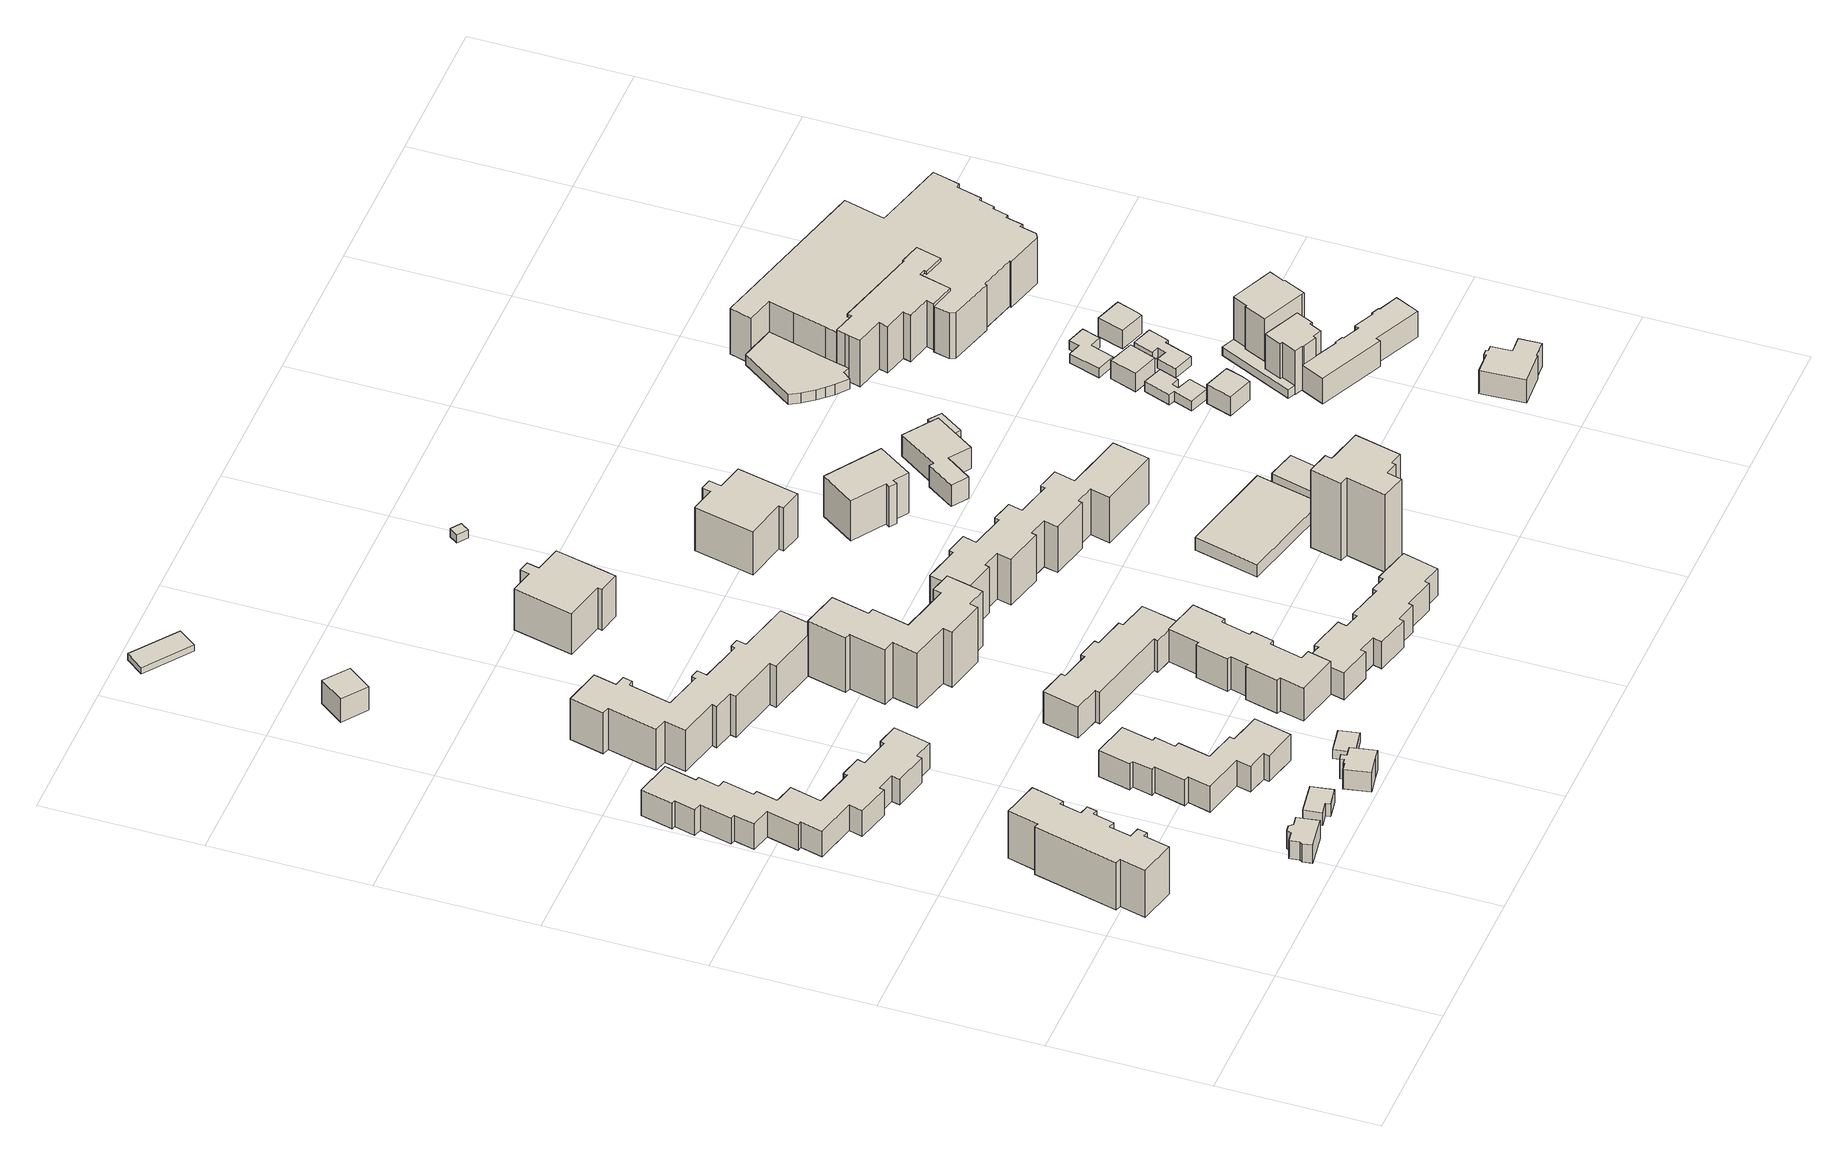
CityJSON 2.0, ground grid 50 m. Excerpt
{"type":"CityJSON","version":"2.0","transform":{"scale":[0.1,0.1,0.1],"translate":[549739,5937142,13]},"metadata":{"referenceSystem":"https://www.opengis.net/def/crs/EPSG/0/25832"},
"CityObjects":{
"building1":{"type":"Building","attributes":{"Gemeindeschluessel":"02200227","Geometrietyp2DReferenz":"3000","BezugspunktDach":"2000","function":"31001_1010","measuredHeight":17.43,"storeysAboveGround":5},"address":[{"country":"Germany","locality":"Hamburg","thoroughfareNumber":"26","thoroughfareName":"Nagelshof","postcode":"22559"}],"geometry":[{"type":"Solid","lod":"1","boundaries":[[[[0,1,2,3,4,5,6,7,8,9,10,11,12,13,14,15,16,17,18,19,20]],[[21,22,23,24,25,26,27,28,29,30,31,32,33,34,35,36,37,38,39,40,41]],[[19,21,41,20]],[[18,22,21,19]],[[17,23,22,18]],[[16,24,23,17]],[[15,25,24,16]],[[14,26,25,15]],[[13,27,26,14]],[[12,28,27,13]],[[11,29,28,12]],[[10,30,29,11]],[[9,31,30,10]],[[8,32,31,9]],[[7,33,32,8]],[[6,34,33,7]],[[5,35,34,6]],[[4,36,35,5]],[[3,37,36,4]],[[2,38,37,3]],[[1,39,38,2]],[[0,40,39,1]],[[20,41,40,0]]]]}]},
"building2":{"type":"Building","attributes":{"Gemeindeschluessel":"02200227","Geometrietyp2DReferenz":"3000","BezugspunktDach":"2000","function":"31001_1010","measuredHeight":8.99,"storeysAboveGround":1},"address":[{"country":"Germany","locality":"Hamburg","thoroughfareNumber":"21","thoroughfareName":"Nagelshof","postcode":"22559"}],"geometry":[{"type":"Solid","lod":"1","boundaries":[[[[42,43,44,45,46,47,48,49,50,51]],[[52,53,54,55,56,57,58,59,60,61]],[[50,52,61,51]],[[49,53,52,50]],[[48,54,53,49]],[[47,55,54,48]],[[46,56,55,47]],[[45,57,56,46]],[[44,58,57,45]],[[43,59,58,44]],[[42,60,59,43]],[[51,61,60,42]]]]}]},
"building3":{"type":"Building","attributes":{"Gemeindeschluessel":"02200227","Geometrietyp2DReferenz":"3000","BezugspunktDach":"2000","function":"31001_1010","measuredHeight":5.86,"storeysAboveGround":1},"address":[{"country":"Germany","locality":"Hamburg","thoroughfareNumber":"22","thoroughfareName":"Voßhagen","postcode":"22559"}],"geometry":[{"type":"Solid","lod":"1","boundaries":[[[[62,63,64,65,66,67]],[[68,69,70,71,72,73]],[[66,68,73,67]],[[65,69,68,66]],[[64,70,69,65]],[[63,71,70,64]],[[62,72,71,63]],[[67,73,72,62]]]]}]},
"building4":{"type":"Building","attributes":{"Gemeindeschluessel":"02200227","Geometrietyp2DReferenz":"3000","BezugspunktDach":"2000","function":"31001_1010","measuredHeight":9.4,"storeysAboveGround":3},"address":[{"country":"Germany","locality":"Hamburg","thoroughfareNumber":"18a","thoroughfareName":"Nagelshof","postcode":"22559"}],"geometry":[{"type":"Solid","lod":"1","boundaries":[[[[74,75,76,77,78,79,80,81,82,83,84,85,86,87,88,89,90,91,92,93,94,95,96,97,98,99,100,101,102,103,104,105,106,107,108,109,110,111]],[[112,113,114,115,116,117,118,119,120,121,122,123,124,125,126,127,128,129,130,131,132,133,134,135,136,137,138,139,140,141,142,143,144,145,146,147,148,149]],[[110,112,149,111]],[[109,113,112,110]],[[108,114,113,109]],[[107,115,114,108]],[[106,116,115,107]],[[105,117,116,106]],[[104,118,117,105]],[[103,119,118,104]],[[102,120,119,103]],[[101,121,120,102]],[[100,122,121,101]],[[99,123,122,100]],[[98,124,123,99]],[[97,125,124,98]],[[96,126,125,97]],[[95,127,126,96]],[[94,128,127,95]],[[93,129,128,94]],[[92,130,129,93]],[[91,131,130,92]],[[90,132,131,91]],[[89,133,132,90]],[[88,134,133,89]],[[87,135,134,88]],[[86,136,135,87]],[[85,137,136,86]],[[84,138,137,85]],[[83,139,138,84]],[[82,140,139,83]],[[81,141,140,82]],[[80,142,141,81]],[[79,143,142,80]],[[78,144,143,79]],[[77,145,144,78]],[[76,146,145,77]],[[75,147,146,76]],[[74,148,147,75]],[[111,149,148,74]]]]}]},
"building5":{"type":"Building","attributes":{"Gemeindeschluessel":"02200227","Geometrietyp2DReferenz":"3000","BezugspunktDach":"2000","function":"31001_1010","measuredHeight":8.79,"storeysAboveGround":1},"address":[{"country":"Germany","locality":"Hamburg","thoroughfareNumber":"20","thoroughfareName":"Voßhagen","postcode":"22559"}],"geometry":[{"type":"Solid","lod":"1","boundaries":[[[[150,151,152,153,154,155,156,157,158,159,160]],[[161,162,163,164,165,166,167,168,169,170,171]],[[159,161,171,160]],[[158,162,161,159]],[[157,163,162,158]],[[156,164,163,157]],[[155,165,164,156]],[[154,166,165,155]],[[153,167,166,154]],[[152,168,167,153]],[[151,169,168,152]],[[150,170,169,151]],[[160,171,170,150]]]]}]},
"building6":{"type":"Building","attributes":{"Gemeindeschluessel":"02200227","Geometrietyp2DReferenz":"3000","BezugspunktDach":"2000","function":"31001_1010","measuredHeight":9.53,"storeysAboveGround":3},"address":[{"country":"Germany","locality":"Hamburg","thoroughfareNumber":"17","thoroughfareName":"Nagelshof","postcode":"22559"}],"geometry":[{"type":"Solid","lod":"1","boundaries":[[[[172,173,174,175,176,177,178,179,180,181,182,183,184,185,186,187,188,189,190,191,192,193]],[[194,195,196,197,198,199,200,201,202,203,204,205,206,207,208,209,210,211,212,213,214,215]],[[192,194,215,193]],[[191,195,194,192]],[[190,196,195,191]],[[189,197,196,190]],[[188,198,197,189]],[[187,199,198,188]],[[186,200,199,187]],[[185,201,200,186]],[[184,202,201,185]],[[183,203,202,184]],[[182,204,203,183]],[[181,205,204,182]],[[180,206,205,181]],[[179,207,206,180]],[[178,208,207,179]],[[177,209,208,178]],[[176,210,209,177]],[[175,211,210,176]],[[174,212,211,175]],[[173,213,212,174]],[[172,214,213,173]],[[193,215,214,172]]]]}]},
"building7":{"type":"Building","attributes":{"Gemeindeschluessel":"02200227","Geometrietyp2DReferenz":"3000","BezugspunktDach":"2000","function":"31001_2460","measuredHeight":4.05,"storeysAboveGround":1},"address":[{"country":"Germany","locality":"Hamburg","thoroughfareName":"Voßhagen","postcode":"22559"}],"geometry":[{"type":"Solid","lod":"1","boundaries":[[[[216,217,218,219]],[[220,221,222,223]],[[218,220,223,219]],[[217,221,220,218]],[[216,222,221,217]],[[219,223,222,216]]]]}]},
"building8":{"type":"Building","attributes":{"Gemeindeschluessel":"02200227","Geometrietyp2DReferenz":"3000","BezugspunktDach":"2000","function":"31001_1010","measuredHeight":9.7,"storeysAboveGround":2},"address":[{"country":"Germany","locality":"Hamburg","thoroughfareNumber":"75","thoroughfareName":"Wedeler Landstraße","postcode":"22559"}],"geometry":[{"type":"Solid","lod":"1","boundaries":[[[[224,225,226,227]],[[228,229,230,231]],[[226,228,231,227]],[[225,229,228,226]],[[224,230,229,225]],[[227,231,230,224]]]]}]},
"building9":{"type":"Building","attributes":{"Gemeindeschluessel":"02200227","Geometrietyp2DReferenz":"3000","BezugspunktDach":"2000","function":"31001_1010","measuredHeight":15.2,"storeysAboveGround":5},"address":[{"country":"Germany","locality":"Hamburg","thoroughfareNumber":"7","thoroughfareName":"Flerrentwiete","postcode":"22559"}],"geometry":[{"type":"Solid","lod":"1","boundaries":[[[[232,233,234,235,236,237,238,239,240,241,242,243,244,245,246,247,248,249,250,251,252,253,254,255,256,257,258,259,260]],[[261,262,263,264,265,266,267,268,269,270,271,272,273,274,275,276,277,278,279,280,281,282,283,284,285,286,287,288,289]],[[259,261,289,260]],[[258,262,261,259]],[[257,263,262,258]],[[256,264,263,257]],[[255,265,264,256]],[[254,266,265,255]],[[253,267,266,254]],[[252,268,267,253]],[[251,269,268,252]],[[250,270,269,251]],[[249,271,270,250]],[[248,272,271,249]],[[247,273,272,248]],[[246,274,273,247]],[[245,275,274,246]],[[244,276,275,245]],[[243,277,276,244]],[[242,278,277,243]],[[241,279,278,242]],[[240,280,279,241]],[[239,281,280,240]],[[238,282,281,239]],[[237,283,282,238]],[[236,284,283,237]],[[235,285,284,236]],[[234,286,285,235]],[[233,287,286,234]],[[232,288,287,233]],[[260,289,288,232]]]]}]},
"building10":{"type":"Building","attributes":{"Gemeindeschluessel":"02200227","Geometrietyp2DReferenz":"3000","BezugspunktDach":"2000","function":"31001_2460","measuredHeight":2.24,"storeysAboveGround":1},"address":[{"country":"Germany","locality":"Hamburg","thoroughfareName":"Wedeler Landstraße","postcode":"22559"}],"geometry":[{"type":"Solid","lod":"1","boundaries":[[[[290,291,292,293]],[[294,295,296,297]],[[292,294,297,293]],[[291,295,294,292]],[[290,296,295,291]],[[293,297,296,290]]]]}]},
"building11":{"type":"Building","attributes":{"Gemeindeschluessel":"02200227","Geometrietyp2DReferenz":"3000","BezugspunktDach":"2000","function":"31001_1010","measuredHeight":11.56,"storeysAboveGround":4},"address":[{"country":"Germany","locality":"Hamburg","thoroughfareNumber":"15","thoroughfareName":"Nagelshof","postcode":"22559"}],"geometry":[{"type":"Solid","lod":"1","boundaries":[[[[298,299,300,301,302,303,304,305,306,307,308,309,310,311,312,313,314]],[[315,316,317,318,319,320,321,322,323,324,325,326,327,328,329,330,331]],[[313,315,331,314]],[[312,316,315,313]],[[311,317,316,312]],[[310,318,317,311]],[[309,319,318,310]],[[308,320,319,309]],[[307,321,320,308]],[[306,322,321,307]],[[305,323,322,306]],[[304,324,323,305]],[[303,325,324,304]],[[302,326,325,303]],[[301,327,326,302]],[[300,328,327,301]],[[299,329,328,300]],[[298,330,329,299]],[[314,331,330,298]]]]}]},
"building12":{"type":"Building","attributes":{"Gemeindeschluessel":"02200227","Geometrietyp2DReferenz":"3000","BezugspunktDach":"2000","function":"31001_1010","measuredHeight":14.3,"storeysAboveGround":4},"address":[{"country":"Germany","locality":"Hamburg","thoroughfareNumber":"1","thoroughfareName":"Nagelshof","postcode":"22559"}],"geometry":[{"type":"Solid","lod":"1","boundaries":[[[[332,333,334,335,336,337,338,339,340,341,342,343,344,345,346,347,348,349,350,351]],[[352,353,354,355,356,357,358,359,360,361,362,363,364,365,366,367,368,369,370,371]],[[350,352,371,351]],[[349,353,352,350]],[[348,354,353,349]],[[347,355,354,348]],[[346,356,355,347]],[[345,357,356,346]],[[344,358,357,345]],[[343,359,358,344]],[[342,360,359,343]],[[341,361,360,342]],[[340,362,361,341]],[[339,363,362,340]],[[338,364,363,339]],[[337,365,364,338]],[[336,366,365,337]],[[335,367,366,336]],[[334,368,367,335]],[[333,369,368,334]],[[332,370,369,333]],[[351,371,370,332]]]]}]},
"building13":{"type":"Building","attributes":{"Gemeindeschluessel":"02200227","Geometrietyp2DReferenz":"3000","BezugspunktDach":"2000","function":"31001_1010","measuredHeight":20.22,"storeysAboveGround":2},"address":[{"country":"Germany","locality":"Hamburg","thoroughfareNumber":"12","thoroughfareName":"Nagelshof","postcode":"22559"}],"geometry":[{"type":"Solid","lod":"1","boundaries":[[[[372,373,374,375,376,377,378,379,380,381,382,383,384,385,386,387,388,389,390,391]],[[392,393,394,395,396,397,398,399,400,401,402,403,404,405,406,407,408,409,410,411]],[[390,392,411,391]],[[389,393,392,390]],[[388,394,393,389]],[[387,395,394,388]],[[386,396,395,387]],[[385,397,396,386]],[[384,398,397,385]],[[383,399,398,384]],[[382,400,399,383]],[[381,401,400,382]],[[380,402,401,381]],[[379,403,402,380]],[[378,404,403,379]],[[377,405,404,378]],[[376,406,405,377]],[[375,407,406,376]],[[374,408,407,375]],[[373,409,408,374]],[[372,410,409,373]],[[391,411,410,372]]]]}]},
"building14":{"type":"Building","attributes":{"Gemeindeschluessel":"02200227","Geometrietyp2DReferenz":"3000","BezugspunktDach":"2000","function":"31001_1010","measuredHeight":28.42,"storeysAboveGround":10},"address":[{"country":"Germany","locality":"Hamburg","thoroughfareNumber":"65","thoroughfareName":"Wedeler Landstraße","postcode":"22559"}],"geometry":[{"type":"Solid","lod":"1","boundaries":[[[[412,413,414,415,416,417,418,419,420,421,422]],[[423,424,425,426,427,428,429,430,431,432,433]],[[421,423,433,422]],[[420,424,423,421]],[[419,425,424,420]],[[418,426,425,419]],[[417,427,426,418]],[[416,428,427,417]],[[415,429,428,416]],[[414,430,429,415]],[[413,431,430,414]],[[412,432,431,413]],[[422,433,432,412]]]]}]},
"building15":{"type":"Building","attributes":{"Gemeindeschluessel":"02200227","Geometrietyp2DReferenz":"3000","BezugspunktDach":"2000","function":"31001_1010","measuredHeight":10.96,"storeysAboveGround":3},"address":[{"country":"Germany","locality":"Hamburg","thoroughfareNumber":"7","thoroughfareName":"Nagelshof","postcode":"22559"}],"geometry":[{"type":"Solid","lod":"1","boundaries":[[[[434,435,436,437,438,439,440,441,442,443,444,445,446,447,448,449,450,451,452,453,454,455,456,457]],[[458,459,460,461,462,463,464,465,466,467,468,469,470,471,472,473,474,475,476,477,478,479,480,481]],[[456,458,481,457]],[[455,459,458,456]],[[454,460,459,455]],[[453,461,460,454]],[[452,462,461,453]],[[451,463,462,452]],[[450,464,463,451]],[[449,465,464,450]],[[448,466,465,449]],[[447,467,466,448]],[[446,468,467,447]],[[445,469,468,446]],[[444,470,469,445]],[[443,471,470,444]],[[442,472,471,443]],[[441,473,472,442]],[[440,474,473,441]],[[439,475,474,440]],[[438,476,475,439]],[[437,477,476,438]],[[436,478,477,437]],[[435,479,478,436]],[[434,480,479,435]],[[457,481,480,434]]]]}]},
"building16":{"type":"Building","attributes":{"Gemeindeschluessel":"02200227","Geometrietyp2DReferenz":"3000","BezugspunktDach":"2000","function":"31001_1010","measuredHeight":17.88,"storeysAboveGround":5},"address":[{"country":"Germany","locality":"Hamburg","thoroughfareNumber":"6","thoroughfareName":"Nagelshof","postcode":"22559"}],"geometry":[{"type":"Solid","lod":"1","boundaries":[[[[482,483,484,485,486,487,488,489,490,491,492,493,494,495,496,497,498,499,500,501,502,503,504,505,506,507,508,509]],[[510,511,512,513,514,515,516,517,518,519,520,521,522,523,524,525,526,527,528,529,530,531,532,533,534,535,536,537]],[[508,510,537,509]],[[507,511,510,508]],[[506,512,511,507]],[[505,513,512,506]],[[504,514,513,505]],[[503,515,514,504]],[[502,516,515,503]],[[501,517,516,502]],[[500,518,517,501]],[[499,519,518,500]],[[498,520,519,499]],[[497,521,520,498]],[[496,522,521,497]],[[495,523,522,496]],[[494,524,523,495]],[[493,525,524,494]],[[492,526,525,493]],[[491,527,526,492]],[[490,528,527,491]],[[489,529,528,490]],[[488,530,529,489]],[[487,531,530,488]],[[486,532,531,487]],[[485,533,532,486]],[[484,534,533,485]],[[483,535,534,484]],[[482,536,535,483]],[[509,537,536,482]]]]}]},
"building17":{"type":"Building","attributes":{"Gemeindeschluessel":"02200227","Geometrietyp2DReferenz":"3000","BezugspunktDach":"2000","function":"31001_2500","measuredHeight":3,"storeysAboveGround":1},"address":[{"country":"Germany","locality":"Hamburg","thoroughfareName":"Wedeler Landstraße","postcode":"22559"}],"geometry":[{"type":"Solid","lod":"1","boundaries":[[[[538,539,540,541]],[[542,543,544,545]],[[540,542,545,541]],[[539,543,542,540]],[[538,544,543,539]],[[541,545,544,538]]]]}]},
"building18":{"type":"Building","attributes":{"Gemeindeschluessel":"02200227","Geometrietyp2DReferenz":"3000","BezugspunktDach":"2000","function":"31001_1010","measuredHeight":29.27,"storeysAboveGround":10},"address":[{"country":"Germany","locality":"Hamburg","thoroughfareNumber":"63","thoroughfareName":"Wedeler Landstraße","postcode":"22559"}],"geometry":[{"type":"Solid","lod":"1","boundaries":[[[[546,547,548,549,550,551,552,553,554,555]],[[556,557,558,559,560,561,562,563,564,565]],[[554,556,565,555]],[[553,557,556,554]],[[552,558,557,553]],[[551,559,558,552]],[[550,560,559,551]],[[549,561,560,550]],[[548,562,561,549]],[[547,563,562,548]],[[546,564,563,547]],[[555,565,564,546]]]]}]},
"building19":{"type":"Building","attributes":{"Gemeindeschluessel":"02200227","Geometrietyp2DReferenz":"3000","BezugspunktDach":"2000","function":"31001_1010","measuredHeight":28.5,"storeysAboveGround":9},"address":[{"country":"Germany","locality":"Hamburg","thoroughfareNumber":"51","thoroughfareName":"Rissener Dorfstraße","postcode":"22559"}],"geometry":[{"type":"Solid","lod":"1","boundaries":[[[[566,567,568,569,570,571,572,573,574,575,576,577]],[[578,579,580,581,582,583,584,585,586,587,588,589]],[[576,578,589,577]],[[575,579,578,576]],[[574,580,579,575]],[[573,581,580,574]],[[572,582,581,573]],[[571,583,582,572]],[[570,584,583,571]],[[569,585,584,570]],[[568,586,585,569]],[[567,587,586,568]],[[566,588,587,567]],[[577,589,588,566]]]]}]},
"building20":{"type":"Building","attributes":{"Gemeindeschluessel":"02200227","Geometrietyp2DReferenz":"3000","BezugspunktDach":"2000","function":"31001_2010","measuredHeight":4.46,"storeysAboveGround":1},"address":[{"country":"Germany","locality":"Hamburg","thoroughfareName":"Rissener Dorfstraße","postcode":"22559"}],"geometry":[{"type":"Solid","lod":"1","boundaries":[[[[590,591,592,593,594,595]],[[596,597,598,599,600,601]],[[594,596,601,595]],[[593,597,596,594]],[[592,598,597,593]],[[591,599,598,592]],[[590,600,599,591]],[[595,601,600,590]]]]}]},
"building21":{"type":"Building","attributes":{"Gemeindeschluessel":"02200227","Geometrietyp2DReferenz":"3000","BezugspunktDach":"2000","function":"31001_1010","measuredHeight":14.79,"storeysAboveGround":5},"address":[{"country":"Germany","locality":"Hamburg","thoroughfareNumber":"61","thoroughfareName":"Wedeler Landstraße","postcode":"22559"}],"geometry":[{"type":"Solid","lod":"1","boundaries":[[[[602,603,604,605,606,607,608,609]],[[610,611,612,613,614,615,616,617]],[[608,610,617,609]],[[607,611,610,608]],[[606,612,611,607]],[[605,613,612,606]],[[604,614,613,605]],[[603,615,614,604]],[[602,616,615,603]],[[609,617,616,602]]]]}]},
"building22":{"type":"Building","attributes":{"Gemeindeschluessel":"02200227","Geometrietyp2DReferenz":"3000","BezugspunktDach":"2000","function":"31001_2010","measuredHeight":3.82,"storeysAboveGround":1},"address":[{"country":"Germany","locality":"Hamburg","thoroughfareName":"Rissener Dorfstraße","postcode":"22559"}],"geometry":[{"type":"Solid","lod":"1","boundaries":[[[[618,619,620,621,622,623,624,625]],[[626,627,628,629,630,631,632,633]],[[624,626,633,625]],[[623,627,626,624]],[[622,628,627,623]],[[621,629,628,622]],[[620,630,629,621]],[[619,631,630,620]],[[618,632,631,619]],[[625,633,632,618]]]]}]},
"building23":{"type":"Building","attributes":{"Gemeindeschluessel":"02200227","Geometrietyp2DReferenz":"3000","BezugspunktDach":"2000","function":"31001_1010","measuredHeight":12.93,"storeysAboveGround":2},"address":[{"country":"Germany","locality":"Hamburg","thoroughfareNumber":"57","thoroughfareName":"Wedeler Landstraße","postcode":"22559"}],"geometry":[{"type":"Solid","lod":"1","boundaries":[[[[634,635,636,637,638,639,640,641]],[[642,643,644,645,646,647,648,649]],[[640,642,649,641]],[[639,643,642,640]],[[638,644,643,639]],[[637,645,644,638]],[[636,646,645,637]],[[635,647,646,636]],[[634,648,647,635]],[[641,649,648,634]]]]}]},
"building24":{"type":"Building","attributes":{"Gemeindeschluessel":"02200227","Geometrietyp2DReferenz":"3000","BezugspunktDach":"2000","function":"31001_2050","measuredHeight":3.47,"storeysAboveGround":1},"address":[{"country":"Germany","locality":"Hamburg","thoroughfareName":"Rissener Dorfstraße","postcode":"22559"}],"geometry":[{"type":"Solid","lod":"1","boundaries":[[[[650,651,652,653]],[[654,655,656,657]],[[652,654,657,653]],[[651,655,654,652]],[[650,656,655,651]],[[653,657,656,650]]]]}]},
"building25":{"type":"Building","attributes":{"Gemeindeschluessel":"02200227","Geometrietyp2DReferenz":"3000","BezugspunktDach":"2000","function":"31001_2460","measuredHeight":4.29,"storeysAboveGround":1},"address":[{"country":"Germany","locality":"Hamburg","thoroughfareName":"Wedeler Landstraße","postcode":"22559"}],"geometry":[{"type":"Solid","lod":"1","boundaries":[[[[658,659,660,661]],[[662,663,664,665]],[[660,662,665,661]],[[659,663,662,660]],[[658,664,663,659]],[[661,665,664,658]]]]}]},
"building26":{"type":"Building","attributes":{"Gemeindeschluessel":"02200227","Geometrietyp2DReferenz":"3000","BezugspunktDach":"2000","function":"31001_2010","measuredHeight":6.91,"storeysAboveGround":2},"address":[{"country":"Germany","locality":"Hamburg","thoroughfareNumber":"53d","thoroughfareName":"Wedeler Landstraße","postcode":"22559"}],"geometry":[{"type":"Solid","lod":"1","boundaries":[[[[666,667,668,669,670]],[[671,672,673,674,675]],[[669,671,675,670]],[[668,672,671,669]],[[667,673,672,668]],[[666,674,673,667]],[[670,675,674,666]]]]}]},
"building27":{"type":"Building","attributes":{"Gemeindeschluessel":"02200227","Geometrietyp2DReferenz":"3000","BezugspunktDach":"2000","function":"31001_2010","measuredHeight":3.59,"storeysAboveGround":1},"address":[{"country":"Germany","locality":"Hamburg","thoroughfareNumber":"53e","thoroughfareName":"Wedeler Landstraße","postcode":"22559"}],"geometry":[{"type":"Solid","lod":"1","boundaries":[[[[676,677,678,679,680,681,682,683,684,685]],[[686,687,688,689,690,691,692,693,694,695]],[[684,686,695,685]],[[683,687,686,684]],[[682,688,687,683]],[[681,689,688,682]],[[680,690,689,681]],[[679,691,690,680]],[[678,692,691,679]],[[677,693,692,678]],[[676,694,693,677]],[[685,695,694,676]]]]}]},
"building28":{"type":"Building","attributes":{"Gemeindeschluessel":"02200227","Geometrietyp2DReferenz":"3000","BezugspunktDach":"2000","function":"31001_2050","measuredHeight":3.85,"storeysAboveGround":1},"address":[{"country":"Germany","locality":"Hamburg","thoroughfareNumber":"58","thoroughfareName":"Wedeler Landstraße","postcode":"22559"}],"geometry":[{"type":"Solid","lod":"1","boundaries":[[[[696,697,698,699,700,701,702,703,704,705,706,707,708,709,710]],[[711,712,713,714,715,716,717,718,719,720,721,722,723,724,725]],[[709,711,725,710]],[[708,712,711,709]],[[707,713,712,708]],[[706,714,713,707]],[[705,715,714,706]],[[704,716,715,705]],[[703,717,716,704]],[[702,718,717,703]],[[701,719,718,702]],[[700,720,719,701]],[[699,721,720,700]],[[698,722,721,699]],[[697,723,722,698]],[[696,724,723,697]],[[710,725,724,696]]]]}]},
"building29":{"type":"Building","attributes":{"Gemeindeschluessel":"02200227","Geometrietyp2DReferenz":"3000","BezugspunktDach":"2000","function":"31001_2010","measuredHeight":6.7,"storeysAboveGround":2},"address":[{"country":"Germany","locality":"Hamburg","thoroughfareNumber":"53g","thoroughfareName":"Wedeler Landstraße","postcode":"22559"}],"geometry":[{"type":"Solid","lod":"1","boundaries":[[[[726,727,728,729]],[[730,731,732,733]],[[728,730,733,729]],[[727,731,730,728]],[[726,732,731,727]],[[729,733,732,726]]]]}]},
"building30":{"type":"Building","attributes":{"Gemeindeschluessel":"02200227","Geometrietyp2DReferenz":"3000","BezugspunktDach":"2000","function":"31001_1120","measuredHeight":15.89,"storeysAboveGround":4},"address":[{"country":"Germany","locality":"Hamburg","thoroughfareNumber":"56","thoroughfareName":"Rissener Dorfstraße","postcode":"22559"}],"geometry":[{"type":"Solid","lod":"1","boundaries":[[[[734,735,736,737,738,739,740,741,742,743,744,745]],[[746,747,748,749,750,751,752,753,754,755,756,757]],[[744,746,757,745]],[[743,747,746,744]],[[742,748,747,743]],[[741,749,748,742]],[[740,750,749,741]],[[739,751,750,740]],[[738,752,751,739]],[[737,753,752,738]],[[736,754,753,737]],[[735,755,754,736]],[[734,756,755,735]],[[745,757,756,734]]]]}]},
"building31":{"type":"Building","attributes":{"Gemeindeschluessel":"02200227","Geometrietyp2DReferenz":"3000","BezugspunktDach":"2000","function":"31001_1100","measuredHeight":12.52,"storeysAboveGround":2},"address":[{"country":"Germany","locality":"Hamburg","thoroughfareNumber":"28","thoroughfareName":"Mechelnbusch","postcode":"22559"}],"geometry":[{"type":"Solid","lod":"1","boundaries":[[[[758,759,760,761,762,763,764,765,766,767,768,769]],[[770,771,772,773,774,775,776,777,778,779,780,781]],[[768,770,781,769]],[[767,771,770,768]],[[766,772,771,767]],[[765,773,772,766]],[[764,774,773,765]],[[763,775,774,764]],[[762,776,775,763]],[[761,777,776,762]],[[760,778,777,761]],[[759,779,778,760]],[[758,780,779,759]],[[769,781,780,758]]]]}]},
"building32":{"type":"Building","attributes":{"Gemeindeschluessel":"02200227","Geometrietyp2DReferenz":"3000","BezugspunktDach":"2000","function":"51009_1610","measuredHeight":3.67},"address":[{"country":"Germany","locality":"Hamburg","postcode":"22559"}],"geometry":[{"type":"Solid","lod":"1","boundaries":[[[[782,783,784,785,786,787,788,789,790,791,792,793]],[[794,795,796,797,798,799,800,801,802,803,804,805]],[[792,794,805,793]],[[791,795,794,792]],[[790,796,795,791]],[[789,797,796,790]],[[788,798,797,789]],[[787,799,798,788]],[[786,800,799,787]],[[785,801,800,786]],[[784,802,801,785]],[[783,803,802,784]],[[782,804,803,783]],[[793,805,804,782]]]]}]},
"building33":{"type":"Building","attributes":{"Gemeindeschluessel":"02200227","Geometrietyp2DReferenz":"3000","BezugspunktDach":"2000","function":"31001_2010","measuredHeight":3.4,"storeysAboveGround":1},"address":[{"country":"Germany","locality":"Hamburg","thoroughfareNumber":"53k","thoroughfareName":"Wedeler Landstraße","postcode":"22559"}],"geometry":[{"type":"Solid","lod":"1","boundaries":[[[[806,807,808,809,810,811,812,813]],[[814,815,816,817,818,819,820,821]],[[812,814,821,813]],[[811,815,814,812]],[[810,816,815,811]],[[809,817,816,810]],[[808,818,817,809]],[[807,819,818,808]],[[806,820,819,807]],[[813,821,820,806]]]]}]},
"building34":{"type":"Building","attributes":{"Gemeindeschluessel":"02200227","Geometrietyp2DReferenz":"3000","BezugspunktDach":"2000","function":"31001_2050","measuredHeight":3.33,"storeysAboveGround":2},"address":[{"country":"Germany","locality":"Hamburg","thoroughfareNumber":"53b","thoroughfareName":"Wedeler Landstraße","postcode":"22559"}],"geometry":[{"type":"Solid","lod":"1","boundaries":[[[[822,823,824,825,826,827,828,829,830,831,832]],[[833,834,835,836,837,838,839,840,841,842,843]],[[831,833,843,832]],[[830,834,833,831]],[[829,835,834,830]],[[828,836,835,829]],[[827,837,836,828]],[[826,838,837,827]],[[825,839,838,826]],[[824,840,839,825]],[[823,841,840,824]],[[822,842,841,823]],[[832,843,842,822]]]]}]},
"building35":{"type":"Building","attributes":{"Gemeindeschluessel":"02200227","Geometrietyp2DReferenz":"3000","BezugspunktDach":"2000","function":"31001_1120","measuredHeight":10.97,"storeysAboveGround":2},"address":[{"country":"Germany","locality":"Hamburg","thoroughfareNumber":"50","thoroughfareName":"Rissener Dorfstraße","postcode":"22559"}],"geometry":[{"type":"Solid","lod":"1","boundaries":[[[[844,845,846,847,848,849,850,851,852,853,854,855,856,857,858,859,860,861]],[[862,863,864,865,866,867,868,869,870,871,872,873,874,875,876,877,878,879]],[[860,862,879,861]],[[859,863,862,860]],[[858,864,863,859]],[[857,865,864,858]],[[856,866,865,857]],[[855,867,866,856]],[[854,868,867,855]],[[853,869,868,854]],[[852,870,869,853]],[[851,871,870,852]],[[850,872,871,851]],[[849,873,872,850]],[[848,874,873,849]],[[847,875,874,848]],[[846,876,875,847]],[[845,877,876,846]],[[844,878,877,845]],[[861,879,878,844]]]]}]},
"building36":{"type":"Building","attributes":{"Gemeindeschluessel":"02200227","Geometrietyp2DReferenz":"3000","BezugspunktDach":"2000","function":"31001_2050","measuredHeight":27.2,"storeysAboveGround":7},"address":[{"country":"Germany","locality":"Hamburg","thoroughfareNumber":"56","thoroughfareName":"Wedeler Landstraße","postcode":"22559"}],"geometry":[{"type":"Solid","lod":"1","boundaries":[[[[880,881,882,883,884,885,886,887,888,889,890,891,892,893,894,895,896,897,898,899]],[[900,901,902,903,904,905,906,907,908,909,910,911,912,913,914,915,916,917,918,919]],[[898,900,919,899]],[[897,901,900,898]],[[896,902,901,897]],[[895,903,902,896]],[[894,904,903,895]],[[893,905,904,894]],[[892,906,905,893]],[[891,907,906,892]],[[890,908,907,891]],[[889,909,908,890]],[[888,910,909,889]],[[887,911,910,888]],[[886,912,911,887]],[[885,913,912,886]],[[884,914,913,885]],[[883,915,914,884]],[[882,916,915,883]],[[881,917,916,882]],[[880,918,917,881]],[[899,919,918,880]]]]}]},
"building37":{"type":"Building","attributes":{"Gemeindeschluessel":"02200227","Geometrietyp2DReferenz":"3000","BezugspunktDach":"2000","function":"31001_1120","measuredHeight":18.64,"storeysAboveGround":4},"address":[{"country":"Germany","locality":"Hamburg","thoroughfareName":"Rissener Dorfstraße","postcode":"22559"}],"geometry":[{"type":"Solid","lod":"1","boundaries":[[[[920,921,922,923,924,925,926,927,928]],[[929,930,931,932,933,934,935,936,937]],[[927,929,937,928]],[[926,930,929,927]],[[925,931,930,926]],[[924,932,931,925]],[[923,933,932,924]],[[922,934,933,923]],[[921,935,934,922]],[[920,936,935,921]],[[928,937,936,920]]]]}]},
"building38":{"type":"Building","attributes":{"Gemeindeschluessel":"02200227","Geometrietyp2DReferenz":"3000","BezugspunktDach":"2000","function":"31001_2010","measuredHeight":6.72,"storeysAboveGround":2},"address":[{"country":"Germany","locality":"Hamburg","thoroughfareNumber":"53a","thoroughfareName":"Wedeler Landstraße","postcode":"22559"}],"geometry":[{"type":"Solid","lod":"1","boundaries":[[[[938,939,940,941,942]],[[943,944,945,946,947]],[[941,943,947,942]],[[940,944,943,941]],[[939,945,944,940]],[[938,946,945,939]],[[942,947,946,938]]]]}]},
"building39":{"type":"Building","attributes":{"Gemeindeschluessel":"02200227","Geometrietyp2DReferenz":"3000","BezugspunktDach":"2000","function":"31001_2310","measuredHeight":26.58,"storeysAboveGround":7},"address":[{"country":"Germany","locality":"Hamburg","thoroughfareNumber":"18","thoroughfareName":"Am Rissener Bahnhof","postcode":"22559"}],"geometry":[{"type":"Solid","lod":"1","boundaries":[[[[948,949,950,951,952,953,954,955,956,957,958,959,960,961,962,963,964,965,966,967,968,969,970,971,972,973,974,975,976,977,978,979,980,981,982,983,984,985]],[[986,987,988,989,990,991,992,993,994,995,996,997,998,999,1000,1001,1002,1003,1004,1005,1006,1007,1008,1009,1010,1011,1012,1013,1014,1015,1016,1017,1018,1019,1020,1021,1022,1023]],[[984,986,1023,985]],[[983,987,986,984]],[[982,988,987,983]],[[981,989,988,982]],[[980,990,989,981]],[[979,991,990,980]],[[978,992,991,979]],[[977,993,992,978]],[[976,994,993,977]],[[975,995,994,976]],[[974,996,995,975]],[[973,997,996,974]],[[972,998,997,973]],[[971,999,998,972]],[[970,1000,999,971]],[[969,1001,1000,970]],[[968,1002,1001,969]],[[967,1003,1002,968]],[[966,1004,1003,967]],[[965,1005,1004,966]],[[964,1006,1005,965]],[[963,1007,1006,964]],[[962,1008,1007,963]],[[961,1009,1008,962]],[[960,1010,1009,961]],[[959,1011,1010,960]],[[958,1012,1011,959]],[[957,1013,1012,958]],[[956,1014,1013,957]],[[955,1015,1014,956]],[[954,1016,1015,955]],[[953,1017,1016,954]],[[952,1018,1017,953]],[[951,1019,1018,952]],[[950,1020,1019,951]],[[949,1021,1020,950]],[[948,1022,1021,949]],[[985,1023,1022,948]]]]}]},
"building40":{"type":"Building","attributes":{"Gemeindeschluessel":"02200227","Geometrietyp2DReferenz":"3000","BezugspunktDach":"2000","function":"51009_1610","measuredHeight":5.71},"address":[{"country":"Germany","locality":"Hamburg","postcode":"22559"}],"geometry":[{"type":"Solid","lod":"1","boundaries":[[[[1024,1025,1026,1027]],[[1028,1029,1030,1031]],[[1026,1028,1031,1027]],[[1025,1029,1028,1026]],[[1024,1030,1029,1025]],[[1027,1031,1030,1024]]]]}]}
},
"vertices":[
[302,669,14],[295,638,14],[280,642,14],[264,576,14],[244,581,14],[227,512,14],[262,503,14],[255,473,14],[240,477,14],[220,395,14],[103,423,14],[123,505,14],[105,510,14],[171,777,14],[186,773,14],[210,870,14],[249,860,14],[327,841,14],[302,739,14],[288,743,14],[272,676,14],[288,743,188],[302,739,188],[327,841,188],[249,860,188],[210,870,188],[186,773,188],[171,777,188],[105,510,188],[123,505,188],[103,423,188],[220,395,188],[240,477,188],[255,473,188],[262,503,188],[227,512,188],[244,581,188],[264,576,188],[280,642,188],[295,638,188],[302,669,188],[272,676,188],
[529,153,20],[539,141,20],[570,146,20],[581,77,20],[475,60,20],[470,90,20],[476,99,20],[471,130,20],[502,135,20],[509,150,20],[502,135,87],[471,130,87],[476,99,87],[470,90,87],[475,60,87],[581,77,87],[570,146,87],[539,141,87],[529,153,87],[509,150,87],
[621,144,26],[723,160,26],[734,90,26],[673,80,26],[670,94,26],[630,87,26],[670,94,73],[673,80,73],[734,90,73],[723,160,73],[621,144,73],[630,87,73],
[439,1225,7],[436,1210,7],[328,1236,7],[334,1261,7],[274,1275,7],[270,1261,7],[165,1287,7],[176,1331,7],[45,1363,7],[62,1433,7],[48,1436,7],[73,1536,7],[9,1552,7],[25,1617,7],[9,1621,7],[34,1722,7],[8,1729,7],[25,1794,7],[13,1797,7],[38,1899,7],[155,1870,7],[130,1769,7],[143,1766,7],[127,1701,7],[152,1695,7],[128,1597,7],[142,1593,7],[126,1526,7],[191,1510,7],[166,1411,7],[295,1379,7],[298,1392,7],[367,1375,7],[361,1352,7],[458,1329,7],[461,1342,7],[530,1325,7],[502,1210,7],[530,1325,101],[461,1342,101],[458,1329,101],[361,1352,101],[367,1375,101],[298,1392,101],[295,1379,101],[166,1411,101],[191,1510,101],[126,1526,101],[142,1593,101],[128,1597,101],[152,1695,101],[127,1701,101],[143,1766,101],[130,1769,101],[155,1870,101],[38,1899,101],[13,1797,101],[25,1794,101],[8,1729,101],[34,1722,101],[9,1621,101],[25,1617,101],[9,1552,101],[73,1536,101],[48,1436,101],[62,1433,101],[45,1363,101],[176,1331,101],[165,1287,101],[270,1261,101],[274,1275,101],[334,1261,101],[328,1236,101],[436,1210,101],[439,1225,101],[502,1210,101],
[908,25,24],[872,19,24],[813,8,24],[799,89,24],[823,93,24],[822,97,24],[840,100,24],[837,113,24],[856,116,24],[859,99,24],[893,105,24],[859,99,96],[856,116,96],[837,113,96],[840,100,96],[822,97,96],[823,93,96],[799,89,96],[813,8,96],[872,19,96],[908,25,96],[893,105,96],
[766,297,16],[770,314,16],[706,330,16],[717,375,16],[586,406,16],[604,478,16],[588,482,16],[612,580,16],[598,583,16],[613,647,16],[599,651,16],[623,752,16],[739,724,16],[716,625,16],[730,622,16],[714,557,16],[730,553,16],[706,452,16],[804,428,16],[800,413,16],[900,388,16],[872,271,16],[900,388,111],[800,413,111],[804,428,111],[706,452,111],[730,553,111],[714,557,111],[730,622,111],[716,625,111],[739,724,111],[623,752,111],[599,651,111],[613,647,111],[598,583,111],[612,580,111],[588,482,111],[604,478,111],[586,406,111],[717,375,111],[706,330,111],[770,314,111],[766,297,111],[872,271,111],
[994,175,23],[1005,113,23],[922,98,23],[911,161,23],[922,98,56],[1005,113,56],[994,175,56],[911,161,56],
[259,2845,5],[202,2769,5],[126,2825,5],[183,2902,5],[126,2825,91],[202,2769,91],[259,2845,91],[183,2902,91],
[753,1664,10],[598,1702,10],[603,1723,10],[439,1762,10],[444,1782,10],[378,1798,10],[383,1814,10],[254,1845,10],[270,1914,10],[230,1924,10],[268,2081,10],[246,2087,10],[272,2195,10],[389,2167,10],[372,2095,10],[407,2087,10],[400,2057,10],[383,2061,10],[350,1927,10],[473,1896,10],[477,1909,10],[505,1902,10],[497,1871,10],[634,1837,10],[637,1850,10],[665,1843,10],[658,1813,10],[826,1772,10],[797,1653,10],[826,1772,161],[658,1813,161],[665,1843,161],[637,1850,161],[634,1837,161],[497,1871,161],[505,1902,161],[477,1909,161],[473,1896,161],[350,1927,161],[383,2061,161],[400,2057,161],[407,2087,161],[372,2095,161],[389,2167,161],[272,2195,161],[246,2087,161],[268,2081,161],[230,1924,161],[270,1914,161],[254,1845,161],[383,1814,161],[378,1798,161],[444,1782,161],[439,1762,161],[603,1723,161],[598,1702,161],[753,1664,161],[797,1653,161],
[161,3471,16],[302,3366,16],[260,3309,16],[117,3415,16],[260,3309,39],[302,3366,39],[161,3471,39],[117,3415,39],
[1147,735,19],[1095,748,19],[1098,760,19],[832,824,19],[836,840,19],[754,860,19],[782,974,19],[869,953,19],[866,940,19],[962,916,19],[965,930,19],[1033,913,19],[1030,900,19],[1129,876,19],[1126,862,19],[1219,839,19],[1191,724,19],[1219,839,135],[1126,862,135],[1129,876,135],[1030,900,135],[1033,913,135],[965,930,135],[962,916,135],[866,940,135],[869,953,135],[782,974,135],[754,860,135],[836,840,135],[832,824,135],[1098,760,135],[1095,748,135],[1147,735,135],[1191,724,135],
[1189,335,20],[1171,261,20],[1037,293,20],[1056,370,20],[1043,373,20],[1069,477,20],[1081,474,20],[1096,532,20],[1083,535,20],[1109,639,20],[1122,636,20],[1147,735,20],[1266,705,20],[1240,602,20],[1226,606,20],[1203,514,20],[1216,511,20],[1199,442,20],[1184,446,20],[1158,343,20],[1184,446,141],[1199,442,141],[1216,511,141],[1203,514,141],[1226,606,141],[1240,602,141],[1266,705,141],[1147,735,141],[1122,636,141],[1109,639,141],[1083,535,141],[1096,532,141],[1081,474,141],[1069,477,141],[1043,373,141],[1056,370,141],[1037,293,141],[1171,261,141],[1189,335,141],[1158,343,141],
[712,1419,12],[740,1535,12],[722,1540,12],[753,1664,12],[797,1653,12],[871,1635,12],[842,1516,12],[862,1511,12],[833,1394,12],[993,1355,12],[1000,1381,12],[1068,1365,12],[1054,1306,12],[1040,1249,12],[978,1264,12],[971,1238,12],[845,1268,12],[852,1298,12],[728,1329,12],[748,1410,12],[728,1329,214],[852,1298,214],[845,1268,214],[971,1238,214],[978,1264,214],[1040,1249,214],[1054,1306,214],[1068,1365,214],[1000,1381,214],[993,1355,214],[833,1394,214],[862,1511,214],[842,1516,214],[871,1635,214],[797,1653,214],[753,1664,214],[722,1540,214],[740,1535,214],[712,1419,214],[748,1410,214],
[729,2511,21],[764,2503,21],[755,2464,21],[841,2444,21],[808,2300,21],[797,2251,21],[729,2267,21],[732,2281,21],[603,2311,21],[647,2499,21],[722,2482,21],[647,2499,171],[603,2311,171],[732,2281,171],[729,2267,171],[797,2251,171],[808,2300,171],[841,2444,171],[755,2464,171],[764,2503,171],[729,2511,171],[722,2482,171],
[1606,140,21],[1602,125,21],[1501,150,21],[1497,136,21],[1431,152,21],[1427,138,21],[1321,164,21],[1329,193,21],[1269,207,21],[1266,192,21],[1161,217,21],[1189,335,21],[1240,322,21],[1243,337,21],[1359,308,21],[1352,280,21],[1403,267,21],[1406,282,21],[1522,252,21],[1525,266,21],[1576,253,21],[1579,267,21],[1698,237,21],[1669,124,21],[1698,237,120],[1579,267,120],[1576,253,120],[1525,266,120],[1522,252,120],[1406,282,120],[1403,267,120],[1352,280,120],[1359,308,120],[1243,337,120],[1240,322,120],[1189,335,120],[1161,217,120],[1266,192,120],[1269,207,120],[1329,193,120],[1321,164,120],[1427,138,120],[1431,152,120],[1497,136,120],[1501,150,120],[1602,125,120],[1606,140,120],[1669,124,120],
[1584,1126,19],[1523,1141,19],[1520,1128,19],[1399,1157,19],[1410,1201,19],[1349,1216,19],[1346,1201,19],[1224,1231,19],[1235,1276,19],[1176,1291,19],[1172,1277,19],[1054,1306,19],[1082,1421,19],[1197,1393,19],[1201,1407,19],[1270,1391,19],[1259,1348,19],[1372,1320,19],[1375,1335,19],[1443,1318,19],[1432,1274,19],[1544,1247,19],[1548,1262,19],[1617,1245,19],[1601,1179,19],[1789,1134,19],[1762,1018,19],[1568,1063,19],[1762,1018,188],[1789,1134,188],[1601,1179,188],[1617,1245,188],[1548,1262,188],[1544,1247,188],[1432,1274,188],[1443,1318,188],[1375,1335,188],[1372,1320,188],[1259,1348,188],[1270,1391,188],[1201,1407,188],[1197,1393,188],[1082,1421,188],[1054,1306,188],[1172,1277,188],[1176,1291,188],[1235,1276,188],[1224,1231,188],[1346,1201,188],[1349,1216,188],[1410,1201,188],[1399,1157,188],[1520,1128,188],[1523,1141,188],[1584,1126,188],[1568,1063,188],
[937,2775,24],[956,2802,24],[987,2780,24],[968,2753,24],[987,2780,54],[956,2802,54],[937,2775,54],[968,2753,54],
[1148,2144,12],[1227,2126,12],[1233,2153,12],[1268,2145,12],[1259,2106,12],[1343,2087,12],[1300,1894,12],[1231,1910,12],[1234,1926,12],[1105,1955,12],[1234,1926,172],[1231,1910,172],[1300,1894,172],[1343,2087,172],[1259,2106,172],[1268,2145,172],[1233,2153,172],[1227,2126,172],[1148,2144,172],[1105,1955,172],
[1842,324,27],[1839,311,27],[1797,321,27],[1785,274,27],[1706,294,27],[1737,420,27],[1711,427,27],[1735,527,27],[1807,509,27],[1802,488,27],[1918,460,27],[1883,314,27],[1918,460,312],[1802,488,312],[1807,509,312],[1735,527,312],[1711,427,312],[1737,420,312],[1706,294,312],[1785,274,312],[1797,321,312],[1839,311,312],[1842,324,312],[1883,314,312],
[1884,568,26],[1880,548,26],[1565,624,26],[1615,827,26],[1924,754,26],[1880,569,26],[1924,754,71],[1615,827,71],[1565,624,71],[1880,548,71],[1884,568,71],[1880,569,71],
[1406,1855,15],[1572,1744,15],[1500,1636,15],[1455,1666,15],[1447,1653,15],[1425,1667,15],[1434,1680,15],[1333,1748,15],[1434,1680,163],[1425,1667,163],[1447,1653,163],[1455,1666,163],[1500,1636,163],[1572,1744,163],[1406,1855,163],[1333,1748,163],
[1902,525,26],[1904,525,26],[1954,722,26],[2045,699,26],[1996,504,26],[1999,503,26],[1997,495,26],[1900,519,26],[1997,495,64],[1999,503,64],[1996,504,64],[2045,699,64],[1954,722,64],[1904,525,64],[1902,525,64],[1900,519,64],
[1676,1584,13],[1619,1502,13],[1569,1536,13],[1628,1622,13],[1640,1614,13],[1725,1739,13],[1828,1668,13],[1741,1539,13],[1828,1668,91],[1725,1739,91],[1640,1614,91],[1628,1622,91],[1569,1536,91],[1619,1502,91],[1676,1584,91],[1741,1539,91],
[2168,561,25],[2140,500,25],[2097,521,25],[2125,581,25],[2097,521,55],[2140,500,55],[2168,561,55],[2125,581,55],
[1893,1682,13],[1843,1607,13],[1804,1633,13],[1855,1709,13],[1804,1633,51],[1843,1607,51],[1893,1682,51],[1855,1709,51],
[2216,1011,25],[2299,983,25],[2282,930,25],[2270,903,25],[2189,930,25],[2270,903,94],[2282,930,94],[2299,983,94],[2216,1011,94],[2189,930,94],
[2207,1193,23],[2270,1170,23],[2247,1107,23],[2222,1116,23],[2214,1095,23],[2259,1078,23],[2237,1017,23],[2173,1040,23],[2195,1101,23],[2176,1108,23],[2195,1101,59],[2173,1040,59],[2237,1017,59],[2259,1078,59],[2214,1095,59],[2222,1116,59],[2247,1107,59],[2270,1170,59],[2207,1193,59],[2176,1108,59],
[1982,2027,25],[1976,2001,25],[1972,1988,25],[1950,1994,25],[1931,1969,25],[1893,2000,25],[1873,2021,25],[1854,2043,25],[1828,2078,25],[1810,2108,25],[1929,2278,25],[1956,2271,25],[2042,2249,25],[2021,2171,25],[1992,2064,25],[2021,2171,63],[2042,2249,63],[1956,2271,63],[1929,2278,63],[1810,2108,63],[1828,2078,63],[1854,2043,63],[1873,2021,63],[1893,2000,63],[1931,1969,63],[1950,1994,63],[1972,1988,63],[1976,2001,63],[1982,2027,63],[1992,2064,63],
[2222,1299,26],[2304,1270,26],[2274,1187,26],[2193,1215,26],[2274,1187,93],[2304,1270,93],[2222,1299,93],[2193,1215,93],
[2358,839,26],[2351,842,26],[2376,896,26],[2492,843,26],[2467,789,26],[2459,792,26],[2441,754,26],[2413,766,26],[2409,758,26],[2366,778,26],[2361,780,26],[2336,792,26],[2361,780,185],[2366,778,185],[2409,758,185],[2413,766,185],[2441,754,185],[2459,792,185],[2467,789,185],[2492,843,185],[2376,896,185],[2351,842,185],[2358,839,185],[2336,792,185],
[2626,176,30],[2518,170,30],[2510,309,30],[2581,313,30],[2580,320,30],[2598,321,30],[2598,314,30],[2618,315,30],[2622,250,30],[2676,253,30],[2680,183,30],[2626,180,30],[2680,183,115],[2676,253,115],[2622,250,115],[2618,315,115],[2598,314,115],[2598,321,115],[2580,320,115],[2581,313,115],[2510,309,115],[2518,170,115],[2626,176,115],[2626,180,115],
[2351,842,27],[2358,839,27],[2336,792,27],[2311,803,27],[2422,1040,27],[2463,1022,27],[2441,974,27],[2435,977,27],[2403,907,27],[2538,846,27],[2529,827,27],[2376,896,27],[2529,827,58],[2538,846,58],[2403,907,58],[2435,977,58],[2441,974,58],[2463,1022,58],[2422,1040,58],[2311,803,58],[2336,792,58],[2358,839,58],[2351,842,58],[2376,896,58],
[2301,1386,25],[2276,1311,25],[2215,1331,25],[2247,1430,25],[2289,1417,25],[2300,1451,25],[2358,1432,25],[2339,1374,25],[2358,1432,59],[2300,1451,59],[2289,1417,59],[2247,1430,59],[2215,1331,59],[2276,1311,59],[2301,1386,59],[2339,1374,59],
[2287,1130,26],[2309,1193,26],[2344,1180,26],[2354,1207,26],[2332,1214,26],[2354,1278,26],[2418,1256,26],[2407,1222,26],[2394,1191,26],[2383,1195,26],[2352,1107,26],[2383,1195,59],[2394,1191,59],[2407,1222,59],[2418,1256,59],[2354,1278,59],[2332,1214,59],[2354,1207,59],[2344,1180,59],[2309,1193,59],[2287,1130,59],[2352,1107,59],
[2361,780,24],[2366,778,24],[2437,744,24],[2481,723,24],[2483,727,24],[2509,715,24],[2508,711,24],[2562,686,24],[2568,699,24],[2633,669,24],[2635,673,24],[2660,662,24],[2659,658,24],[2721,631,24],[2686,555,24],[2537,624,24],[2531,611,24],[2326,706,24],[2531,611,118],[2537,624,118],[2686,555,118],[2721,631,118],[2659,658,118],[2660,662,118],[2635,673,118],[2633,669,118],[2568,699,118],[2562,686,118],[2508,711,118],[2509,715,118],[2483,727,118],[2481,723,118],[2437,744,118],[2366,778,118],[2361,780,118],[2326,706,118],
[2305,1884,14],[2284,1889,14],[2258,1790,14],[2180,1810,14],[2187,1834,14],[2111,1854,14],[2118,1878,14],[2044,1897,14],[2052,1926,14],[1962,1949,14],[1972,1988,14],[1976,2001,14],[1982,2027,14],[2052,2008,14],[2056,2022,14],[2324,1951,14],[2325,1955,14],[2390,1938,14],[2369,1858,14],[2303,1876,14],[2369,1858,185],[2390,1938,185],[2325,1955,185],[2324,1951,185],[2056,2022,185],[2052,2008,185],[1982,2027,185],[1976,2001,185],[1972,1988,185],[1962,1949,185],[2052,1926,185],[2044,1897,185],[2118,1878,185],[2111,1854,185],[2187,1834,185],[2180,1810,185],[2258,1790,185],[2284,1889,185],[2305,1884,185],[2303,1876,185],
[2435,977,28],[2441,974,28],[2463,1022,28],[2597,962,28],[2575,913,28],[2578,912,28],[2546,842,28],[2538,846,28],[2403,907,28],[2538,846,215],[2546,842,215],[2578,912,215],[2575,913,215],[2597,962,215],[2463,1022,215],[2441,974,215],[2435,977,215],[2403,907,215],
[2380,1394,26],[2463,1366,26],[2442,1304,26],[2433,1284,26],[2353,1312,26],[2433,1284,93],[2442,1304,93],[2463,1366,93],[2380,1394,93],[2353,1312,93],
[2630,1799,8],[2616,1749,8],[2606,1751,8],[2593,1697,8],[2583,1700,8],[2570,1648,8],[2553,1639,8],[2433,1672,8],[2435,1678,8],[2319,1710,8],[2317,1703,8],[2174,1743,8],[2167,1760,8],[2180,1810,8],[2258,1790,8],[2284,1889,8],[2305,1884,8],[2303,1876,8],[2369,1858,8],[2390,1938,8],[2325,1955,8],[2324,1951,8],[2056,2022,8],[2052,2008,8],[1982,2027,8],[1992,2064,8],[2021,2171,8],[2042,2249,8],[1956,2271,8],[1976,2342,8],[2520,2199,8],[2486,2070,8],[2718,2008,8],[2695,1923,8],[2682,1926,8],[2660,1845,8],[2651,1847,8],[2638,1797,8],[2651,1847,176],[2660,1845,176],[2682,1926,176],[2695,1923,176],[2718,2008,176],[2486,2070,176],[2520,2199,176],[1976,2342,176],[1956,2271,176],[2042,2249,176],[2021,2171,176],[1992,2064,176],[1982,2027,176],[2052,2008,176],[2056,2022,176],[2324,1951,176],[2325,1955,176],[2390,1938,176],[2369,1858,176],[2303,1876,176],[2305,1884,176],[2284,1889,176],[2258,1790,176],[2180,1810,176],[2167,1760,176],[2174,1743,176],[2317,1703,176],[2319,1710,176],[2435,1678,176],[2433,1672,176],[2553,1639,176],[2570,1648,176],[2583,1700,176],[2593,1697,176],[2606,1751,176],[2616,1749,176],[2630,1799,176],[2638,1797,176],
[2309,2302,27],[2532,2244,27],[2520,2199,27],[2298,2257,27],[2520,2199,84],[2532,2244,84],[2309,2302,84],[2298,2257,84]
]}
